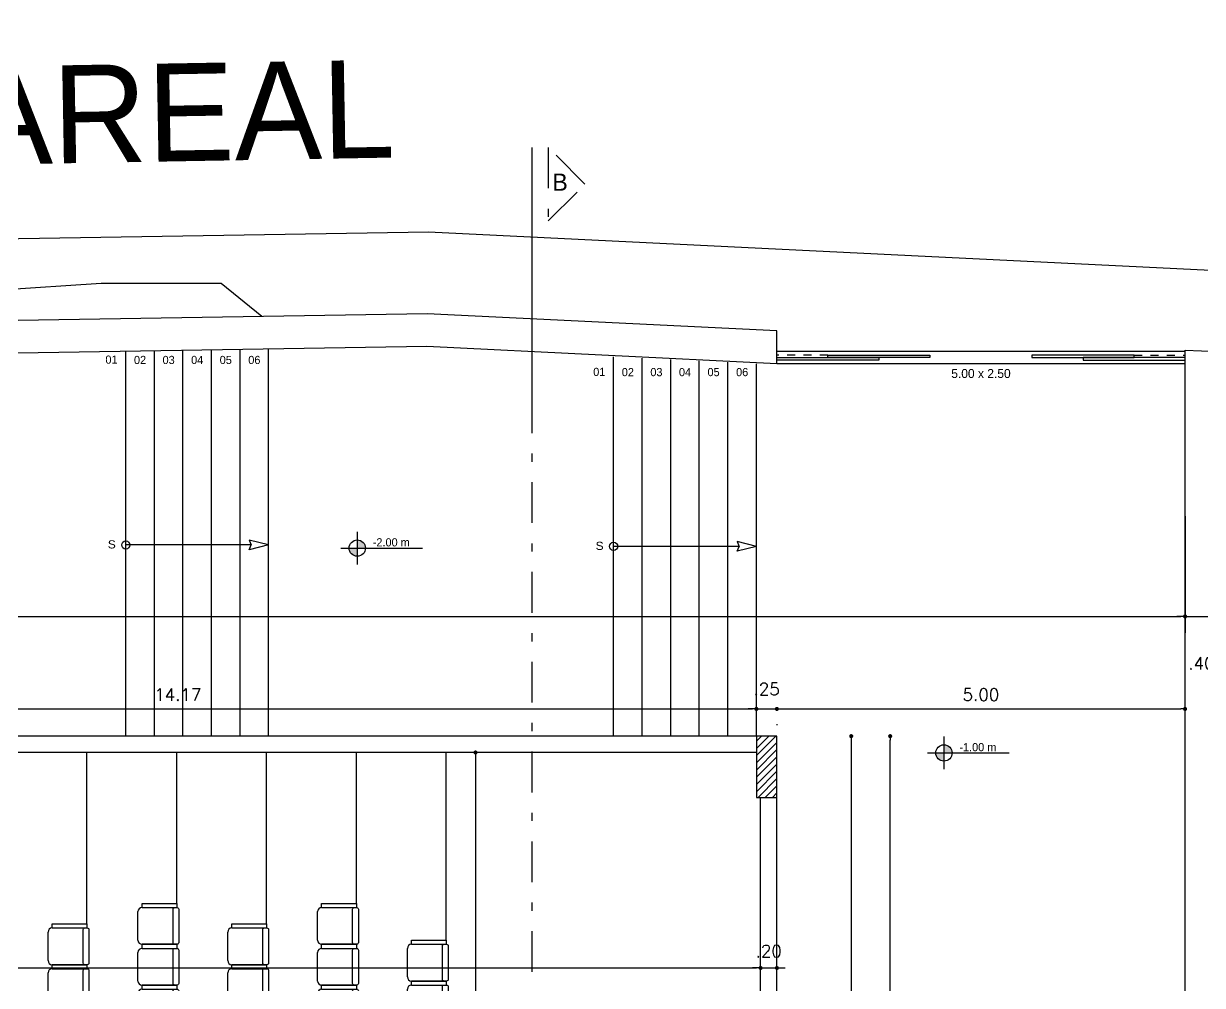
# Model space of a CAD drawing. Header units: millimetres. Extents: x 387 to 811, y 539 to 827.
# Drawn here: x 523.72 to 538.16, y 795.11 to 806.89 of the extents above; entities that cross this region are included whole.
import ezdxf
from ezdxf.enums import TextEntityAlignment as Align

# ---------------------------------------------------------------- set-up
doc = ezdxf.new("R2010")
doc.units = ezdxf.units.MM
doc.linetypes.add('DASHDOT', pattern=[1, 0.5, -0.25, 0, -0.25])
doc.linetypes.add('HIDDEN', pattern=[9.525, 6.35, -3.175])
for name, color, linetype in [('12', 115, 'Continuous'), ('7', 8, 'Continuous'), ('cuvas de nível', 51, 'Continuous'), ('ESQUADRIAS', 6, 'Continuous'), ('LINHA DE CORTE', 1, 'DASHDOT'), ('LINHA FINA', 8, 'Continuous'), ('MOBILIARIO', 3, 'Continuous'), ('PAREDES EM CORTE', 5, 'Continuous'), ('pilar', 4, 'Continuous'), ('SIMBOLOS', 4, 'Continuous'), ('TEXTO', 4, 'Continuous')]:
    doc.layers.add(name, color=color, linetype=linetype)
doc.styles.add('ROMANS', font='romans')
doc.dimstyles.new('Cotas_trabalho', dxfattribs={"dimtxt": 0.15, "dimasz": 0.05, "dimexe": 0.2, "dimexo": 0.2, "dimgap": 0.1, "dimtad": 1, "dimzin": 4, "dimdsep": 46, "dimtxsty": 'ROMANS', "dimblk": 'DOT', "dimcen": 0.5, "dimclrd": 256, "dimclre": 256, "dimclrt": 256, "dimadec": 0, "dimazin": 0, "dimtfac": 0.666667, "dimtmove": 2, "dimatfit": 0, "dimldrblk": 'DOT', "dimfxl": 1, "dimtolj": 1, "dimtzin": 4, "dimarcsym": 0})

# ---------------------------------------------------------------- blocks, each defined once
blk = doc.blocks.new('poltrona')
at = {"layer": 'MOBILIARIO'}
for p, q in [((373.148, 85.2), (373.148, 85.25)), ((373.148, 85.25), (373.574, 85.25)), ((373.148, 85.2), (373.574, 85.2)), ((373.148, 85.2), (373.148, 85.2)), ((373.574, 85.25), (373.574, 85.2)), ((373.098, 84.8), (373.098, 85.15)), ((373.574, 84.75), (373.148, 84.75)), ((373.148, 84.75), (373.148, 84.75))]:
    blk.add_line(p, q, dxfattribs=at)
for points in [[(373.148, 85.2), (373.51, 85.2)], [(373.148, 85.2), (373.51, 85.2)], [(373.598, 84.95), (373.598, 84.941)]]:
    blk.add_lwpolyline(points, dxfattribs=at)
blk.add_lwpolyline([(373.578, 84.75), (373.548, 84.75, -0.414214), (373.528, 84.77), (373.528, 85.18, -0.414214), (373.548, 85.2), (373.578, 85.2, -0.414214), (373.598, 85.18), (373.598, 84.77, -0.414214)], format="xyb", close=True, dxfattribs=at)
for centre, start, end in [((373.148, 85.15), 90, 180), ((373.148, 84.8), 180, 270)]:
    blk.add_arc(centre, 0.05, start, end, dxfattribs=at)
blk = doc.blocks.new('_DOT')
at = {"color": 0, "linetype": 'ByBlock'}
blk.add_line((-0.5, 0), (-1, 0), dxfattribs=at)
at = {"color": 0, "linetype": 'ByBlock', "const_width": 0.5}
blk.add_lwpolyline([(-0.25, 0, 1), (0.25, 0, 1)], format="xyb", close=True, dxfattribs=at)
blk = doc.blocks.new('*D54')
at = {"lineweight": -2}
blk.add_line((497.997, 799.626), (537.897, 799.626), dxfattribs=at)
at = {"layer": 'Defpoints', "color": 0}
for p in [(497.947, 799.626, 128.473), (537.947, 799.626), (537.947, 799.626)]:
    blk.add_point(p, dxfattribs=at)
at = {"lineweight": -2, "xscale": 0.05, "yscale": 0.05, "zscale": 0.05, "rotation": 180}
blk.add_blockref('_DOT', (497.947, 799.626), dxfattribs=at)
at = {"lineweight": -2, "xscale": 0.05, "yscale": 0.05, "zscale": 0.05}
blk.add_blockref('_DOT', (537.947, 799.626), dxfattribs=at)
at = {"insert": (517.947, 799.801), "char_height": 0.15, "attachment_point": 5, "style": 'ROMANS'}
blk.add_mtext('\\A1;40.00', dxfattribs=at)
blk = doc.blocks.new('*D55')
at = {"lineweight": -2}
for p, q in [((537.947, 800.853), (537.947, 799.426)), ((538.347, 800.853), (538.347, 799.426)), ((537.897, 799.626), (537.847, 799.626)), ((537.947, 799.626), (538.347, 799.626)), ((538.397, 799.626), (538.447, 799.626))]:
    blk.add_line(p, q, dxfattribs=at)
at = {"layer": 'Defpoints', "color": 0}
for p in [(537.947, 801.053, 54), (538.347, 801.053, 54), (538.347, 799.626)]:
    blk.add_point(p, dxfattribs=at)
at = {"lineweight": -2, "xscale": 0.05, "yscale": 0.05, "zscale": 0.05}
blk.add_blockref('_DOT', (537.947, 799.626), dxfattribs=at)
at = {"lineweight": -2, "xscale": 0.05, "yscale": 0.05, "zscale": 0.05, "rotation": 180}
blk.add_blockref('_DOT', (538.347, 799.626), dxfattribs=at)
at = {"insert": (538.147, 799.051), "char_height": 0.15, "attachment_point": 5, "style": 'ROMANS'}
blk.add_mtext('\\A1;.40', dxfattribs=at)
blk = doc.blocks.new('*D65')
at = {"lineweight": -2}
blk.add_line((518.572, 798.493), (532.647, 798.493), dxfattribs=at)
at = {"layer": 'Defpoints', "color": 0}
for p in [(518.522, 798.493), (532.697, 798.493), (532.697, 798.493)]:
    blk.add_point(p, dxfattribs=at)
at = {"lineweight": -2, "xscale": 0.05, "yscale": 0.05, "zscale": 0.05, "rotation": 180}
blk.add_blockref('_DOT', (518.522, 798.493), dxfattribs=at)
at = {"lineweight": -2, "xscale": 0.05, "yscale": 0.05, "zscale": 0.05}
blk.add_blockref('_DOT', (532.697, 798.493), dxfattribs=at)
at = {"insert": (525.61, 798.668), "char_height": 0.15, "attachment_point": 5, "style": 'ROMANS'}
blk.add_mtext('\\A1;14.17', dxfattribs=at)
blk = doc.blocks.new('*D66')
at = {"lineweight": -2}
for p, q in [((532.647, 798.493), (532.597, 798.493)), ((532.697, 798.493), (532.947, 798.493)), ((532.997, 798.493), (533.047, 798.493))]:
    blk.add_line(p, q, dxfattribs=at)
at = {"layer": 'Defpoints', "color": 0}
for p in [(532.697, 798.493), (532.947, 798.493), (532.947, 798.493)]:
    blk.add_point(p, dxfattribs=at)
at = {"lineweight": -2, "xscale": 0.05, "yscale": 0.05, "zscale": 0.05}
blk.add_blockref('_DOT', (532.697, 798.493), dxfattribs=at)
at = {"lineweight": -2, "xscale": 0.05, "yscale": 0.05, "zscale": 0.05, "rotation": 180}
blk.add_blockref('_DOT', (532.947, 798.493), dxfattribs=at)
at = {"insert": (532.822, 798.736), "char_height": 0.15, "attachment_point": 5, "style": 'ROMANS'}
blk.add_mtext('\\A1;.25', dxfattribs=at)
blk = doc.blocks.new('*D67')
at = {"lineweight": -2}
for p, q in [((537.947, 797.61), (537.947, 798.693)), ((532.997, 798.493), (537.897, 798.493)), ((532.947, 798.306), (532.947, 798.293))]:
    blk.add_line(p, q, dxfattribs=at)
at = {"layer": 'Defpoints', "color": 0}
for p in [(532.947, 798.506), (537.947, 798.493), (537.947, 797.41, 54)]:
    blk.add_point(p, dxfattribs=at)
at = {"lineweight": -2, "xscale": 0.05, "yscale": 0.05, "zscale": 0.05, "rotation": 180}
blk.add_blockref('_DOT', (532.947, 798.493), dxfattribs=at)
at = {"lineweight": -2, "xscale": 0.05, "yscale": 0.05, "zscale": 0.05}
blk.add_blockref('_DOT', (537.947, 798.493), dxfattribs=at)
at = {"insert": (535.447, 798.668), "char_height": 0.15, "attachment_point": 5, "style": 'ROMANS'}
blk.add_mtext('\\A1;5.00', dxfattribs=at)
blk = doc.blocks.new('*D85')
at = {"lineweight": -2}
for p, q in [((513.597, 795.32), (532.697, 795.32)), ((513.547, 795.133), (513.547, 795.12))]:
    blk.add_line(p, q, dxfattribs=at)
at = {"layer": 'Defpoints', "color": 0}
for p in [(513.547, 795.333), (532.747, 795.32), (532.747, 795.32)]:
    blk.add_point(p, dxfattribs=at)
at = {"lineweight": -2, "xscale": 0.05, "yscale": 0.05, "zscale": 0.05, "rotation": 180}
blk.add_blockref('_DOT', (513.547, 795.32), dxfattribs=at)
at = {"lineweight": -2, "xscale": 0.05, "yscale": 0.05, "zscale": 0.05}
blk.add_blockref('_DOT', (532.747, 795.32), dxfattribs=at)
at = {"insert": (523.147, 795.495), "char_height": 0.15, "attachment_point": 5, "style": 'ROMANS'}
blk.add_mtext('\\A1;19.20', dxfattribs=at)
blk = doc.blocks.new('*D86')
at = {"lineweight": -2}
for p, q in [((532.697, 795.32), (532.647, 795.32)), ((532.747, 795.32), (532.947, 795.32)), ((532.997, 795.32), (533.047, 795.32))]:
    blk.add_line(p, q, dxfattribs=at)
at = {"layer": 'Defpoints', "color": 0}
for p in [(532.747, 795.32), (532.947, 795.32), (532.947, 795.32)]:
    blk.add_point(p, dxfattribs=at)
at = {"lineweight": -2, "xscale": 0.05, "yscale": 0.05, "zscale": 0.05}
blk.add_blockref('_DOT', (532.747, 795.32), dxfattribs=at)
at = {"lineweight": -2, "xscale": 0.05, "yscale": 0.05, "zscale": 0.05, "rotation": 180}
blk.add_blockref('_DOT', (532.947, 795.32), dxfattribs=at)
at = {"insert": (532.847, 795.526), "char_height": 0.15, "attachment_point": 5, "style": 'ROMANS'}
blk.add_mtext('\\A1;.20', dxfattribs=at)
blk = doc.blocks.new('*D97')
at = {"lineweight": -2}
blk.add_line((533.858, 798.11), (533.858, 783.19), dxfattribs=at)
at = {"layer": 'Defpoints', "color": 0}
for p in [(533.858, 798.16), (533.858, 783.14), (533.858, 783.14)]:
    blk.add_point(p, dxfattribs=at)
at = {"lineweight": -2, "xscale": 0.05, "yscale": 0.05, "zscale": 0.05}
for p, rotation in [((533.858, 798.16), 90), ((533.858, 783.14), 270)]:
    blk.add_blockref('_DOT', p, dxfattribs=dict(at, rotation=rotation))
at = {"insert": (533.683, 790.65), "char_height": 0.15, "attachment_point": 5, "rotation": 90, "style": 'ROMANS'}
blk.add_mtext('\\A1;15.02', dxfattribs=at)
blk = doc.blocks.new('*D116')
at = {"lineweight": -2}
blk.add_line((534.335, 748.059), (534.335, 798.11), dxfattribs=at)
at = {"layer": 'Defpoints', "color": 0}
for p in [(534.335, 798.16, 54), (534.335, 798.16), (534.335, 748.009, 54)]:
    blk.add_point(p, dxfattribs=at)
at = {"lineweight": -2, "xscale": 0.05, "yscale": 0.05, "zscale": 0.05}
for p, rotation in [((534.335, 798.16), 90), ((534.335, 748.009), 270)]:
    blk.add_blockref('_DOT', p, dxfattribs=dict(at, rotation=rotation))
at = {"insert": (534.16, 773.873), "char_height": 0.15, "attachment_point": 5, "rotation": 90, "style": 'ROMANS'}
blk.add_mtext('\\A1;50.15', dxfattribs=at)
blk = doc.blocks.new('*D298')
at = {"lineweight": -2}
blk.add_line((529.255, 797.91), (529.255, 783.41), dxfattribs=at)
at = {"layer": 'Defpoints', "color": 0}
for p in [(529.255, 797.96, 54), (529.255, 783.36, 54), (529.255, 783.36)]:
    blk.add_point(p, dxfattribs=at)
at = {"lineweight": -2, "xscale": 0.05, "yscale": 0.05, "zscale": 0.05}
for p, rotation in [((529.255, 797.96), 90), ((529.255, 783.36), 270)]:
    blk.add_blockref('_DOT', p, dxfattribs=dict(at, rotation=rotation))
at = {"insert": (529.08, 790.66), "char_height": 0.15, "attachment_point": 5, "rotation": 90, "style": 'ROMANS'}
blk.add_mtext('\\A1;14.60', dxfattribs=at)

msp = doc.modelspace()

# ---------------------------------------------------------------- hatches: boundary and pattern name
at = {"layer": 'pilar'}
h = msp.add_hatch(dxfattribs=at)
h.set_pattern_fill('ANSI31', color=8, scale=0.5, style=0)
h.set_pattern_definition([(45, (-554.82625, 877.21243), (-0.044194174, 0.044194174), [])])
h.paths.add_polyline_path([(532.947, 798.16), (532.697, 798.16), (532.697, 797.41), (532.947, 797.41)])
at = {"layer": 'SIMBOLOS'}
h = msp.add_hatch(color=256, dxfattribs=at)
h.dxf.hatch_style = 1
h.paths.add_polyline_path([(527.808, 800.463), (527.708, 800.463, 0.414214), (527.808, 800.363)])
h.paths.add_polyline_path([(527.808, 800.563), (527.808, 800.463), (527.908, 800.463, 0.414214)])
h = msp.add_hatch(color=256, dxfattribs=at)
h.dxf.hatch_style = 1
h.paths.add_polyline_path([(534.993, 797.954), (534.893, 797.954, 0.414214), (534.993, 797.854)])
h.paths.add_polyline_path([(534.993, 798.054), (534.993, 797.954), (535.093, 797.954, 0.414214)])

# ---------------------------------------------------------------- linework, layer by layer
at = {"layer": '12', "elevation": 54}
msp.add_lwpolyline([(566.721, 801.323), (566.721, 801.323), (565.981, 803.233), (564.791, 803.843), (561.001, 804.073), (550.431, 803.763), (538.261, 803.863), (528.681, 804.333), (512.121, 804.063), (501.951, 804.153), (487.437, 804.583)], dxfattribs=at)
at = {"layer": '7'}
for p, q in [((537.947, 802.872, -20.473), (532.947, 802.872, 54)), ((537.947, 802.722, -20.473), (532.947, 802.722, 54))]:
    msp.add_line(p, q, dxfattribs=at)
at = {"layer": '7', "linetype": 'HIDDEN', "ltscale": 0.0075}
for p, q in [((533.572, 802.827, -20.473), (532.947, 802.827, -20.473)), ((537.322, 802.827, -20.473), (537.947, 802.827, -20.473))]:
    msp.add_line(p, q, dxfattribs=at)
at = {"layer": 'cuvas de nível'}
msp.add_polyline3d([(526.638, 803.3, 116), (526.141, 803.703, 116), (524.671, 803.703, 116), (523.431, 803.623, 116), (522.551, 809.043, 116), (519.801, 810.143, 116), (519.411, 810.699, 116)], dxfattribs=at)
at = {"layer": 'ESQUADRIAS', "elevation": -20.473}
for points in [[(534.822, 802.797), (533.572, 802.797), (533.572, 802.827), (534.822, 802.827)], [(536.072, 802.797), (537.322, 802.797), (537.322, 802.827), (536.072, 802.827)], [(534.197, 802.767), (532.947, 802.767), (532.947, 802.797), (534.197, 802.797)], [(536.697, 802.767), (537.947, 802.767), (537.947, 802.797), (536.697, 802.797)]]:
    msp.add_lwpolyline(points, close=True, dxfattribs=at)
at = {"layer": 'LINHA DE CORTE', "color": 0, "linetype": 'Continuous'}
msp.add_line((529.947, 805.371, 54), (529.947, 802.371, 54), dxfattribs=at)
at = {"layer": 'LINHA DE CORTE'}
msp.add_line((529.947, 802.371, 54), (529.947, 731.963, 54), dxfattribs=at)
at = {"layer": 'LINHA DE CORTE', "color": 4, "elevation": 54}
msp.add_lwpolyline([(530.597, 804.921), (530.147, 805.371), (530.147, 804.471)], close=True, dxfattribs=at)
at = {"layer": 'LINHA FINA'}
for p, q in [((524.972, 798.16, 54), (524.972, 802.873, 54)), ((525.322, 798.16, 54), (525.322, 802.878, 54)), ((525.672, 798.16, 54), (525.672, 802.884, 54)), ((526.022, 798.16, 54), (526.022, 802.89, 54)), ((526.372, 798.16, 54), (526.372, 802.896, 54)), ((526.722, 798.16, 54), (526.722, 802.901, 54)), ((530.947, 798.16, 54), (530.947, 802.808, 54)), ((531.297, 798.16, 54), (531.297, 802.791, 54)), ((531.647, 798.16, 54), (531.647, 802.774, 54)), ((531.997, 798.16, 54), (531.997, 802.757, 54)), ((532.347, 798.16, 54), (532.347, 802.74, 54)), ((532.697, 798.16, 54), (532.697, 802.722, 54)), ((524.497, 795.86, 54), (524.497, 797.96, 54)), ((525.597, 796.11, 54), (525.597, 797.96, 54)), ((526.697, 795.86, 54), (526.697, 797.96, 54)), ((527.797, 796.11, 54), (527.797, 797.96, 54)), ((528.897, 795.66, 54), (528.897, 797.96, 54))]:
    msp.add_line(p, q, dxfattribs=at)
at = {"layer": 'MOBILIARIO'}
for p, q in [((532.947, 802.722, 54), (532.947, 803.123, 54)), ((537.947, 772.91, 54), (537.947, 802.889, 54)), ((537.947, 802.889, 54), (538.347, 802.871, 54))]:
    msp.add_line(p, q, dxfattribs=at)
at = {"layer": 'MOBILIARIO', "elevation": 54}
for points in [[(532.947, 803.123), (528.664, 803.333), (512.124, 803.063), (502.947, 803.161), (502.947, 803.161)], [(532.947, 802.722), (528.658, 802.933), (512.126, 802.663), (502.947, 802.745)]]:
    msp.add_lwpolyline(points, dxfattribs=at)
at = {"layer": 'PAREDES EM CORTE'}
for p, q in [((532.697, 798.16, 54), (523.322, 798.16, 54)), ((532.697, 797.96, 54), (523.322, 797.96, 54)), ((532.747, 794.669, 54), (532.747, 797.41, 54)), ((532.947, 794.419, 54), (532.947, 797.41, 54))]:
    msp.add_line(p, q, dxfattribs=at)
at = {"layer": 'pilar', "elevation": 54}
msp.add_lwpolyline([(532.697, 797.41), (532.947, 797.41), (532.947, 798.16), (532.697, 798.16)], close=True, dxfattribs=at)
at = {"layer": 'SIMBOLOS'}
for p, q in [((527.808, 800.663, 54), (527.808, 800.263, 54)), ((527.608, 800.463, 54), (528.608, 800.463, 54)), ((534.993, 798.154, 54), (534.993, 797.754, 54)), ((534.793, 797.954, 54), (535.793, 797.954, 54))]:
    msp.add_line(p, q, dxfattribs=at)
at = {"layer": 'SIMBOLOS', "elevation": 54}
for points in [[(526.722, 800.502), (526.484, 800.561), (526.509, 800.502)], [(532.697, 800.484), (532.459, 800.544), (532.484, 800.484)], [(526.722, 800.502), (526.484, 800.442), (526.509, 800.502)], [(532.697, 800.484), (532.459, 800.425), (532.484, 800.484)]]:
    msp.add_lwpolyline(points, dxfattribs=at)
at = {"layer": 'SIMBOLOS'}
for centre, radius in [((524.972, 800.502, 54), 0.05), ((527.808, 800.463, 54), 0.1), ((530.947, 800.484, 54), 0.05), ((534.993, 797.954, 54), 0.1)]:
    msp.add_circle(centre, radius, dxfattribs=at)
at = {"layer": 'TEXTO'}
for p, q in [((526.509, 800.502, 54), (524.972, 800.502, 54)), ((532.484, 800.484, 54), (530.947, 800.484, 54))]:
    msp.add_line(p, q, dxfattribs=at)

# ---------------------------------------------------------------- block references
at = {"layer": 'MOBILIARIO'}
for p in [(152.023, 710.86, 54), (154.223, 710.86, 54), (150.923, 710.61, 54), (153.123, 710.61, 54), (152.023, 710.36, 54), (154.223, 710.36, 54), (155.323, 710.41, 54), (150.923, 710.11, 54), (153.123, 710.11, 54), (152.023, 709.86, 54), (154.223, 709.86, 54), (155.323, 709.91, 54)]:
    msp.add_blockref('poltrona', p, dxfattribs=at)

# ---------------------------------------------------------------- texts
at = {"layer": 'LINHA DE CORTE'}
msp.add_text('B', height=0.21, dxfattribs=at).set_placement((530.292, 804.778, 54), align=Align.BOTTOM_CENTER)
at = {"layer": 'SIMBOLOS', "width": 1.1}
for p in [(524.801, 800.459, 54), (530.776, 800.441, 54)]:
    msp.add_text('S', height=0.1, dxfattribs=at).set_placement(p, align=Align.CENTER)
at = {"layer": 'SIMBOLOS'}
for s, p in [('-2.00 m', (528.224, 800.484, 54)), ('-1.00 m', (535.409, 797.975, 54))]:
    msp.add_text(s, height=0.1, dxfattribs=at).set_placement(p, align=Align.CENTER)
at = {"layer": 'TEXTO'}
msp.add_text('AREAL', height=1.2, rotation=1, dxfattribs=at).set_placement((523.013, 805.156, 54))
for s, height, p in [('01', 0.1, (524.797, 802.772, 54)), ('02', 0.1, (525.147, 802.768, 54)), ('03', 0.1, (525.497, 802.768, 54)), ('04', 0.1, (525.847, 802.768, 54)), ('05', 0.1, (526.197, 802.768, 54)), ('06', 0.1, (526.547, 802.768, 54)), ('01', 0.1, (530.772, 802.622, 54)), ('02', 0.1, (531.122, 802.619, 54)), ('03', 0.1, (531.472, 802.619, 54)), ('04', 0.1, (531.822, 802.619, 54)), ('05', 0.1, (532.172, 802.619, 54)), ('06', 0.1, (532.522, 802.619, 54)), ('5.00 x 2.50', 0.11, (535.447, 802.602, 16.763))]:
    msp.add_text(s, height=height, dxfattribs=at).set_placement(p, align=Align.MIDDLE_CENTER)

# ---------------------------------------------------------------- dimensions: what is measured, and where the dimension line sits
for base, p1, p2, picture, middle in [((538.347, 799.626), (537.947, 801.053, 54), (538.347, 801.053, 54), '*D55', (538.147, 799.051)), ((537.947, 799.626), (497.947, 799.626, 128.473), (537.947, 799.626), '*D54', (517.947, 799.801)), ((532.69705, 798.49301), (518.52208, 798.49301), (532.69705, 798.49301), '*D65', (525.60956, 798.66801)), ((537.947, 798.493), (532.947, 798.506), (537.947, 797.41, 54), '*D67', (535.447, 798.668)), ((532.747, 795.32), (513.547, 795.333), (532.747, 795.32), '*D85', (523.147, 795.495))]:
    dim = msp.add_linear_dim(base=base, p1=p1, p2=p2, dimstyle='Cotas_trabalho')
    dim.commit()
    dim.dimension.update_dxf_attribs({"geometry": picture, "text_midpoint": middle})
for base, p1, p2, picture, middle in [((532.947, 798.493), (532.697, 798.493), (532.947, 798.493), '*D66', (532.822, 798.736)), ((532.947, 795.32), (532.747, 795.32), (532.947, 795.32), '*D86', (532.847, 795.526))]:
    dim = msp.add_linear_dim(base=base, p1=p1, p2=p2, dimstyle='Cotas_trabalho')
    dim.commit()
    dim.dimension.update_dxf_attribs({"geometry": picture, "text_midpoint": middle, "dimtype": 160})
for base, p1, p2, picture, middle in [((533.858, 783.14), (533.858, 798.16), (533.858, 783.14), '*D97', (533.683, 790.65)), ((529.255, 783.36), (529.255, 797.96, 54), (529.255, 783.36, 54), '*D298', (529.08, 790.66))]:
    dim = msp.add_linear_dim(base=base, p1=p1, p2=p2, angle=90, dimstyle='Cotas_trabalho')
    dim.commit()
    dim.dimension.update_dxf_attribs({"geometry": picture, "text_midpoint": middle})
dim = msp.add_linear_dim(base=(534.335, 798.16), p1=(534.335, 748.009, 54), p2=(534.335, 798.16, 54), angle=90, dimstyle='Cotas_trabalho')
dim.commit()
dim.dimension.update_dxf_attribs({"geometry": '*D116', "text_midpoint": (534.16, 773.873), "dimtype": 160})

doc.saveas('drawing.dxf')
